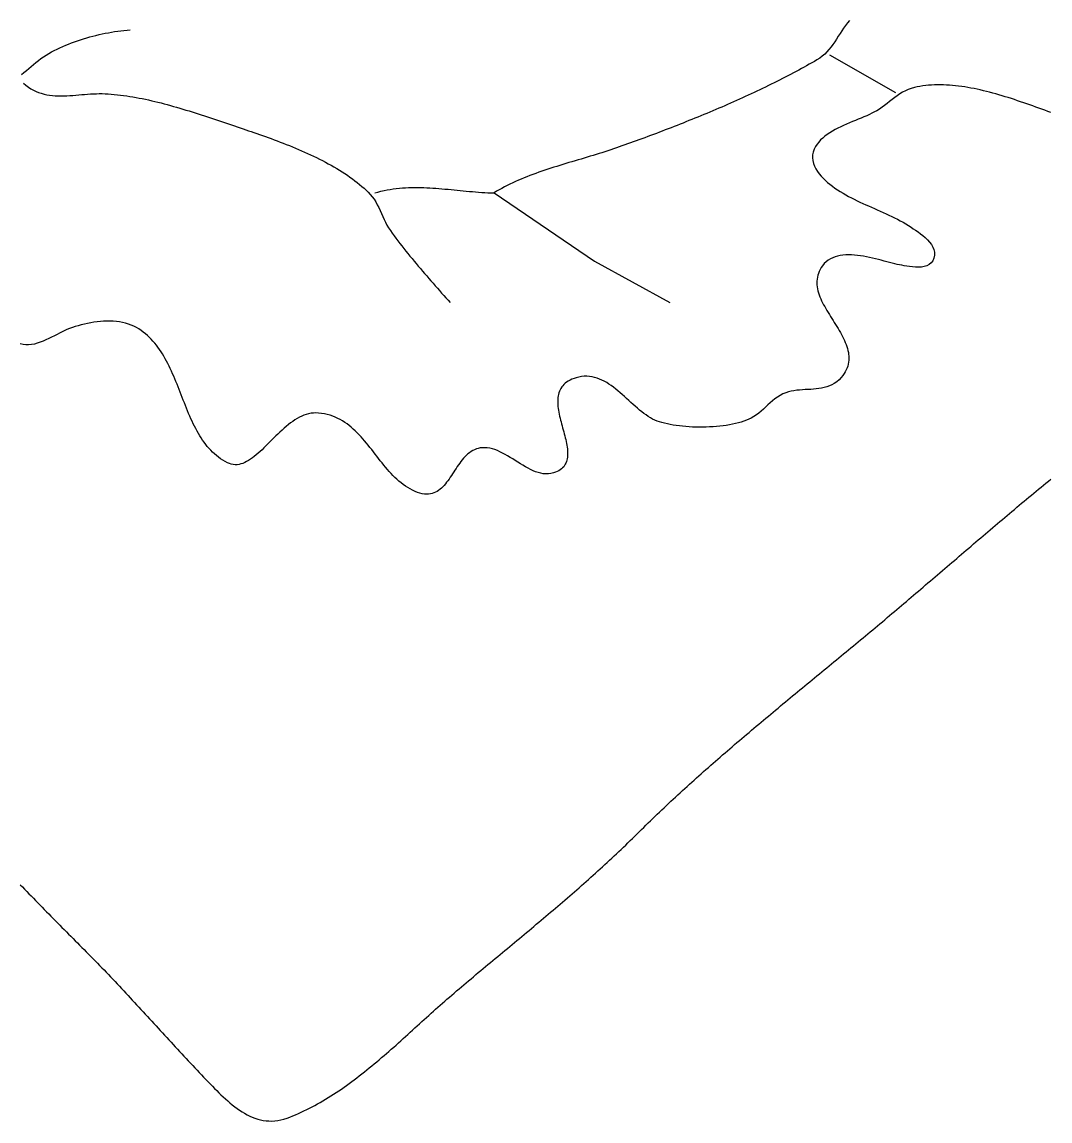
# Model space of a CAD drawing. Header units: millimetres. Extents: x 39 to 1263, y 30 to 1523.
# Drawn here: x 455 to 782.8, y 30.2 to 380.6 of the extents above; entities that cross this region are included whole.
import ezdxf

# ---------------------------------------------------------------- set-up
doc = ezdxf.new("R2010")
doc.units = ezdxf.units.MM
doc.layers.add('0_0_0', color=3, linetype='Continuous')

msp = doc.modelspace()

# ---------------------------------------------------------------- linework, layer by layer
at = {"layer": '0_0_0'}
for points in [[(718.86, 381.08), (718.21, 380.3), (717.59, 379.49), (716.99, 378.65), (716.42, 377.79), (715.85, 376.93), (715.29, 376.06), (714.72, 375.19), (714.15, 374.33), (713.57, 373.49), (712.96, 372.67), (712.32, 371.87), (711.65, 371.11), (710.94, 370.39), (710.18, 369.72), (709.36, 369.1), (708.49, 368.54), (707.68, 368.07), (706.86, 367.6), (706.03, 367.13), (705.2, 366.67), (704.36, 366.2), (703.52, 365.74), (702.67, 365.28), (701.81, 364.82), (700.95, 364.36), (700.09, 363.91), (699.21, 363.45), (698.34, 363), (697.46, 362.55), (696.57, 362.1), (695.68, 361.65), (694.79, 361.2), (693.89, 360.76), (692.98, 360.32), (692.08, 359.88), (691.17, 359.44), (690.25, 359), (689.33, 358.57), (688.41, 358.13), (687.49, 357.7), (686.56, 357.27), (685.63, 356.85), (684.7, 356.42), (683.77, 356), (682.83, 355.58), (681.89, 355.16), (680.95, 354.74), (680.01, 354.33), (679.06, 353.92), (678.12, 353.51), (677.17, 353.1), (676.23, 352.69), (675.28, 352.29), (674.33, 351.89), (673.38, 351.49), (672.43, 351.1), (671.48, 350.7), (670.53, 350.31), (669.58, 349.92), (668.63, 349.54), (667.68, 349.16), (666.73, 348.77), (665.78, 348.4), (664.83, 348.02), (663.88, 347.65), (662.94, 347.28), (661.99, 346.91), (661.05, 346.54), (660.11, 346.18), (659.17, 345.82), (658.23, 345.47), (657.3, 345.11), (656.37, 344.76), (655.44, 344.41), (654.51, 344.07), (653.58, 343.72), (652.66, 343.38), (651.74, 343.05), (650.83, 342.71), (649.92, 342.38), (649.01, 342.06), (648.11, 341.73), (647.21, 341.41), (646.31, 341.09), (645.42, 340.78), (644.53, 340.47), (643.63, 340.15), (642.72, 339.84), (641.8, 339.54), (640.87, 339.24), (639.94, 338.94), (639, 338.65), (638.06, 338.36), (637.11, 338.07), (636.16, 337.78), (635.2, 337.5), (634.24, 337.21), (633.28, 336.92), (632.31, 336.64), (631.35, 336.35), (630.38, 336.06), (629.41, 335.77), (628.44, 335.48), (627.47, 335.19), (626.5, 334.89), (625.53, 334.59), (624.57, 334.28), (623.6, 333.97), (622.64, 333.66), (621.68, 333.34), (620.73, 333.01), (619.78, 332.68), (618.83, 332.34), (617.89, 331.99), (616.96, 331.64), (616.03, 331.28), (615.11, 330.91), (614.19, 330.53), (613.28, 330.14), (612.38, 329.74), (611.49, 329.33), (610.61, 328.9), (609.74, 328.47), (608.87, 328.03), (608.02, 327.57), (607.18, 327.1), (606.35, 326.62), (605.53, 326.12), (637.53, 304.32), (661.53, 291.12)], [(454.85, 363.86), (455.64, 364.47), (456.42, 365.11), (457.19, 365.76), (457.95, 366.43), (458.71, 367.09), (459.48, 367.74), (460.26, 368.38), (461.05, 368.98), (461.86, 369.55), (462.7, 370.08), (463.56, 370.57), (464.44, 371.05), (465.33, 371.52), (466.22, 371.96), (467.13, 372.39), (468.05, 372.81), (468.97, 373.21), (469.91, 373.59), (470.85, 373.96), (471.8, 374.32), (472.76, 374.65), (473.72, 374.98), (474.69, 375.28), (475.67, 375.58), (476.65, 375.85), (477.63, 376.12), (478.61, 376.36), (479.6, 376.6), (480.6, 376.82), (481.59, 377.02), (482.58, 377.21), (483.58, 377.38), (484.57, 377.54), (485.57, 377.68), (486.56, 377.82), (487.55, 377.93), (488.54, 378.03), (489.53, 378.12)], [(712.53, 370.12), (733.53, 358.12)], [(455.53, 361.12), (456.29, 360.46), (457.07, 359.87), (457.87, 359.35), (458.68, 358.89), (459.51, 358.49), (460.35, 358.15), (461.2, 357.87), (462.07, 357.63), (462.95, 357.44), (463.84, 357.29), (464.74, 357.19), (465.64, 357.11), (466.56, 357.07), (467.48, 357.06), (468.41, 357.07), (469.34, 357.1), (470.28, 357.15), (471.22, 357.22), (472.17, 357.29), (473.11, 357.37), (474.06, 357.45), (475, 357.53), (475.95, 357.6), (476.89, 357.67), (477.83, 357.72), (478.76, 357.76), (479.69, 357.78), (480.61, 357.78), (481.53, 357.75), (482.51, 357.69), (483.49, 357.62), (484.47, 357.53), (485.46, 357.43), (486.45, 357.32), (487.43, 357.19), (488.42, 357.05), (489.41, 356.9), (490.41, 356.74), (491.4, 356.56), (492.4, 356.38), (493.39, 356.18), (494.39, 355.97), (495.38, 355.76), (496.38, 355.53), (497.37, 355.3), (498.37, 355.05), (499.37, 354.8), (500.36, 354.54), (501.35, 354.28), (502.35, 354), (503.34, 353.72), (504.33, 353.44), (505.32, 353.15), (506.31, 352.85), (507.3, 352.55), (508.29, 352.25), (509.27, 351.94), (510.25, 351.63), (511.23, 351.31), (512.21, 351), (513.18, 350.68), (514.15, 350.35), (515.12, 350.03), (516.09, 349.71), (517.05, 349.39), (518.01, 349.06), (518.96, 348.74), (519.91, 348.42), (520.86, 348.1), (521.8, 347.78), (522.74, 347.46), (523.68, 347.15), (524.61, 346.84), (525.53, 346.53), (526.38, 346.25), (527.23, 345.96), (528.11, 345.67), (528.99, 345.37), (529.89, 345.06), (530.79, 344.75), (531.71, 344.43), (532.64, 344.1), (533.57, 343.76), (534.52, 343.42), (535.47, 343.07), (536.42, 342.71), (537.38, 342.35), (538.34, 341.98), (539.31, 341.6), (540.28, 341.21), (541.25, 340.81), (542.22, 340.41), (543.19, 340), (544.16, 339.58), (545.13, 339.15), (546.09, 338.72), (547.05, 338.28), (548.01, 337.82), (548.96, 337.36), (549.9, 336.9), (550.84, 336.42), (551.76, 335.93), (552.68, 335.44), (553.59, 334.94), (554.49, 334.43), (555.37, 333.91), (556.25, 333.38), (557.1, 332.84), (557.95, 332.29), (558.78, 331.74), (559.59, 331.17), (560.39, 330.6), (561.17, 330.01), (561.92, 329.42), (562.66, 328.82), (563.38, 328.21), (564.08, 327.59), (564.75, 326.95), (565.4, 326.31), (566.03, 325.66), (566.69, 324.9), (567.28, 324.09), (567.81, 323.24), (568.31, 322.35), (568.77, 321.44), (569.21, 320.51), (569.63, 319.56), (570.06, 318.62), (570.48, 317.68), (570.93, 316.75), (571.4, 315.84), (571.91, 314.96), (572.47, 314.12), (573.06, 313.29), (573.66, 312.46), (574.27, 311.64), (574.89, 310.82), (575.51, 310), (576.14, 309.19), (576.78, 308.38), (577.42, 307.57), (578.07, 306.77), (578.72, 305.97), (579.38, 305.17), (580.04, 304.37), (580.7, 303.58), (581.37, 302.78), (582.04, 301.99), (582.72, 301.21), (583.39, 300.42), (584.07, 299.64), (584.75, 298.85), (585.43, 298.07), (586.11, 297.3), (586.79, 296.52), (587.47, 295.74), (588.15, 294.97), (588.83, 294.2), (589.51, 293.43), (590.19, 292.66), (590.86, 291.89), (591.53, 291.12)], [(783, 351.76), (782.07, 352.11), (781.12, 352.45), (780.17, 352.8), (779.22, 353.14), (778.26, 353.49), (777.3, 353.84), (776.33, 354.18), (775.36, 354.52), (774.39, 354.86), (773.41, 355.19), (772.43, 355.53), (771.44, 355.85), (770.46, 356.17), (769.47, 356.49), (768.48, 356.8), (767.49, 357.1), (766.5, 357.39), (765.51, 357.67), (764.51, 357.95), (763.52, 358.21), (762.53, 358.47), (761.53, 358.71), (760.54, 358.94), (759.55, 359.16), (758.56, 359.36), (757.57, 359.56), (756.59, 359.73), (755.6, 359.9), (754.62, 360.04), (753.65, 360.17), (752.67, 360.29), (751.7, 360.38), (750.73, 360.46), (749.77, 360.52), (748.81, 360.56), (747.86, 360.57), (746.91, 360.57), (745.96, 360.55), (745.02, 360.5), (744.09, 360.43), (743.17, 360.34), (742.25, 360.23), (741.33, 360.08), (740.43, 359.92), (739.53, 359.73), (738.53, 359.45), (737.58, 359.1), (736.66, 358.68), (735.78, 358.2), (734.92, 357.67), (734.09, 357.11), (733.27, 356.52), (732.46, 355.9), (731.66, 355.28), (730.86, 354.65), (730.05, 354.04), (729.23, 353.44), (728.39, 352.87), (727.53, 352.33), (726.79, 351.92), (726.01, 351.51), (725.2, 351.12), (724.35, 350.74), (723.47, 350.36), (722.57, 349.98), (721.65, 349.61), (720.72, 349.23), (719.78, 348.85), (718.84, 348.46), (717.9, 348.06), (716.97, 347.64), (716.05, 347.22), (715.14, 346.77), (714.26, 346.31), (713.4, 345.83), (712.57, 345.32), (711.77, 344.78), (711.02, 344.22), (710.31, 343.62), (709.65, 342.99), (709.04, 342.33), (708.5, 341.62), (708.02, 340.87), (707.6, 340.08), (707.26, 339.15), (707.08, 338.23), (707.05, 337.31), (707.16, 336.4), (707.39, 335.51), (707.72, 334.64), (708.15, 333.8), (708.66, 332.98), (709.23, 332.19), (709.86, 331.44), (710.52, 330.73), (711.2, 330.06), (711.89, 329.45), (712.57, 328.88), (713.39, 328.25), (714.22, 327.65), (715.07, 327.08), (715.92, 326.53), (716.79, 326), (717.67, 325.5), (718.55, 325.01), (719.45, 324.54), (720.35, 324.08), (721.26, 323.64), (722.18, 323.2), (723.1, 322.78), (724.02, 322.36), (724.95, 321.95), (725.87, 321.54), (726.8, 321.14), (727.73, 320.73), (728.66, 320.32), (729.59, 319.91), (730.51, 319.49), (731.43, 319.06), (732.34, 318.63), (733.25, 318.18), (734.15, 317.72), (735.05, 317.24), (735.93, 316.75), (736.81, 316.24), (737.67, 315.71), (738.53, 315.15), (739.2, 314.71), (739.93, 314.22), (740.7, 313.69), (741.48, 313.11), (742.27, 312.5), (743.03, 311.85), (743.75, 311.15), (744.4, 310.43), (744.97, 309.66), (745.43, 308.86), (745.76, 308.03), (745.95, 307.17), (745.97, 306.27), (745.79, 305.35), (745.43, 304.47), (744.92, 303.78), (744.28, 303.25), (743.54, 302.86), (742.71, 302.61), (741.82, 302.46), (740.88, 302.41), (739.92, 302.43), (738.96, 302.51), (738.02, 302.63), (737.12, 302.77), (736.29, 302.91), (735.53, 303.04), (734.83, 303.17), (734.09, 303.33), (733.31, 303.51), (732.5, 303.7), (731.66, 303.92), (730.79, 304.15), (729.9, 304.38), (728.99, 304.62), (728.07, 304.85), (727.12, 305.09), (726.17, 305.31), (725.21, 305.53), (724.25, 305.73), (723.29, 305.91), (722.32, 306.06), (721.37, 306.19), (720.42, 306.28), (719.48, 306.34), (718.56, 306.37), (717.65, 306.34), (716.77, 306.28), (715.91, 306.16), (715.08, 305.98), (714.27, 305.75), (713.51, 305.45), (712.77, 305.09), (712.08, 304.66), (711.43, 304.15), (710.83, 303.56), (710.28, 302.89), (709.86, 302.29), (709.5, 301.68), (709.2, 301.07), (708.95, 300.46), (708.76, 299.85), (708.61, 299.24), (708.52, 298.62), (708.46, 298), (708.45, 297.38), (708.49, 296.76), (708.56, 296.14), (708.67, 295.51), (708.81, 294.89), (708.98, 294.26), (709.19, 293.63), (709.42, 293), (709.68, 292.37), (709.97, 291.74), (710.27, 291.11), (710.6, 290.48), (710.94, 289.85), (711.29, 289.21), (711.66, 288.58), (712.04, 287.94), (712.43, 287.31), (712.82, 286.67), (713.22, 286.03), (713.62, 285.4), (714.02, 284.76), (714.42, 284.13), (714.81, 283.49), (715.2, 282.85), (715.57, 282.22), (715.94, 281.58), (716.29, 280.95), (716.63, 280.32), (716.95, 279.68), (717.24, 279.05), (717.52, 278.42), (717.77, 277.79), (718, 277.16), (718.19, 276.53), (718.36, 275.9), (718.49, 275.27), (718.59, 274.65), (718.65, 274.02), (718.67, 273.4), (718.65, 272.78), (718.58, 272.16), (718.47, 271.54), (718.31, 270.92), (718.1, 270.31), (717.84, 269.7), (717.52, 269.08), (717.14, 268.48), (716.71, 267.87), (716.21, 267.26), (715.51, 266.53), (714.78, 265.9), (714.02, 265.36), (713.25, 264.92), (712.45, 264.55), (711.64, 264.25), (710.81, 264.02), (709.97, 263.84), (709.11, 263.7), (708.25, 263.6), (707.37, 263.53), (706.49, 263.47), (705.6, 263.43), (704.71, 263.39), (703.82, 263.33), (702.93, 263.27), (702.04, 263.18), (701.15, 263.05), (700.27, 262.89), (699.4, 262.67), (698.53, 262.39), (697.6, 262.01), (696.72, 261.55), (695.89, 261.02), (695.09, 260.45), (694.33, 259.84), (693.59, 259.19), (692.87, 258.53), (692.15, 257.86), (691.43, 257.2), (690.7, 256.55), (689.94, 255.92), (689.17, 255.33), (688.35, 254.78), (687.49, 254.29), (686.77, 253.95), (686.01, 253.63), (685.19, 253.32), (684.34, 253.05), (683.45, 252.79), (682.53, 252.56), (681.57, 252.35), (680.58, 252.16), (679.57, 251.99), (678.54, 251.85), (677.49, 251.72), (676.43, 251.62), (675.35, 251.54), (674.26, 251.48), (673.17, 251.44), (672.08, 251.41), (670.98, 251.41), (669.89, 251.43), (668.81, 251.47), (667.73, 251.53), (666.67, 251.61), (665.63, 251.7), (664.61, 251.82), (663.61, 251.95), (662.64, 252.1), (661.69, 252.27), (660.78, 252.46), (659.91, 252.66), (659.07, 252.89), (658.28, 253.13), (657.53, 253.38), (656.81, 253.68), (656.09, 254.02), (655.38, 254.41), (654.68, 254.84), (653.98, 255.31), (653.29, 255.81), (652.6, 256.34), (651.91, 256.89), (651.22, 257.47), (650.54, 258.07), (649.86, 258.68), (649.18, 259.3), (648.49, 259.92), (647.81, 260.55), (647.12, 261.17), (646.43, 261.79), (645.74, 262.4), (645.04, 263), (644.33, 263.57), (643.62, 264.13), (642.9, 264.66), (642.17, 265.16), (641.44, 265.62), (640.69, 266.05), (639.94, 266.43), (639.17, 266.77), (638.39, 267.06), (637.6, 267.3), (636.79, 267.48), (635.97, 267.6), (635.14, 267.65), (634.29, 267.63), (633.42, 267.54), (632.53, 267.37), (631.75, 267.17), (631.03, 266.94), (630.36, 266.69), (629.75, 266.4), (629.19, 266.1), (628.68, 265.77), (628.22, 265.42), (627.8, 265.04), (627.43, 264.65), (627.11, 264.23), (626.82, 263.8), (626.58, 263.34), (626.37, 262.87), (626.2, 262.38), (626.06, 261.88), (625.96, 261.36), (625.88, 260.83), (625.84, 260.29), (625.82, 259.73), (625.83, 259.16), (625.86, 258.59), (625.91, 258), (625.98, 257.4), (626.07, 256.8), (626.18, 256.19), (626.3, 255.57), (626.43, 254.95), (626.58, 254.33), (626.73, 253.7), (626.89, 253.07), (627.06, 252.44), (627.23, 251.8), (627.4, 251.17), (627.57, 250.54), (627.74, 249.91), (627.91, 249.29), (628.07, 248.67), (628.23, 248.05), (628.37, 247.44), (628.51, 246.83), (628.63, 246.24), (628.74, 245.65), (628.83, 245.07), (628.9, 244.5), (628.95, 243.94), (628.99, 243.4), (629, 242.86), (628.98, 242.34), (628.94, 241.84), (628.86, 241.35), (628.76, 240.88), (628.63, 240.42), (628.46, 239.99), (628.25, 239.57), (628.01, 239.17), (627.73, 238.8), (627.4, 238.44), (627.03, 238.11), (626.62, 237.8), (626.16, 237.51), (625.66, 237.26), (625.1, 237.02), (624.49, 236.82), (623.67, 236.62), (622.86, 236.52), (622.04, 236.51), (621.23, 236.58), (620.42, 236.73), (619.6, 236.94), (618.79, 237.21), (617.98, 237.54), (617.17, 237.91), (616.36, 238.33), (615.55, 238.78), (614.74, 239.25), (613.93, 239.75), (613.11, 240.26), (612.3, 240.77), (611.49, 241.28), (610.68, 241.79), (609.87, 242.28), (609.06, 242.74), (608.24, 243.18), (607.43, 243.59), (606.62, 243.95), (605.8, 244.26), (604.99, 244.52), (604.17, 244.71), (603.35, 244.84), (602.54, 244.88), (601.83, 244.86), (601.15, 244.78), (600.51, 244.64), (599.89, 244.46), (599.31, 244.23), (598.75, 243.95), (598.21, 243.63), (597.69, 243.28), (597.2, 242.88), (596.73, 242.46), (596.27, 242.01), (595.83, 241.53), (595.4, 241.03), (594.99, 240.51), (594.59, 239.97), (594.19, 239.42), (593.81, 238.86), (593.43, 238.29), (593.06, 237.71), (592.68, 237.14), (592.31, 236.56), (591.94, 236), (591.57, 235.43), (591.19, 234.88), (590.81, 234.35), (590.42, 233.83), (590.03, 233.33), (589.62, 232.86), (589.2, 232.41), (588.77, 231.99), (588.32, 231.6), (587.85, 231.25), (587.37, 230.93), (586.87, 230.66), (586.34, 230.43), (585.79, 230.26), (585.22, 230.13), (584.62, 230.05), (583.99, 230.03), (583.33, 230.08), (582.64, 230.18), (581.92, 230.36), (581.16, 230.6), (580.37, 230.91), (579.53, 231.3), (578.76, 231.71), (578.01, 232.15), (577.28, 232.63), (576.57, 233.13), (575.88, 233.66), (575.22, 234.21), (574.56, 234.79), (573.93, 235.39), (573.31, 236), (572.7, 236.64), (572.11, 237.29), (571.52, 237.95), (570.95, 238.63), (570.38, 239.32), (569.82, 240.01), (569.26, 240.71), (568.71, 241.42), (568.16, 242.13), (567.61, 242.84), (567.07, 243.55), (566.52, 244.26), (565.97, 244.97), (565.41, 245.67), (564.85, 246.36), (564.28, 247.04), (563.71, 247.71), (563.12, 248.37), (562.53, 249.01), (561.92, 249.64), (561.3, 250.24), (560.67, 250.83), (560.02, 251.4), (559.35, 251.94), (558.67, 252.45), (557.96, 252.94), (557.24, 253.4), (556.49, 253.83), (555.71, 254.22), (554.92, 254.59), (554.09, 254.91), (553.24, 255.2), (552.36, 255.44), (551.45, 255.65), (550.51, 255.81), (549.53, 255.92), (548.74, 255.96), (547.96, 255.93), (547.19, 255.84), (546.42, 255.69), (545.67, 255.49), (544.93, 255.23), (544.2, 254.92), (543.47, 254.56), (542.76, 254.17), (542.05, 253.73), (541.35, 253.26), (540.65, 252.75), (539.97, 252.22), (539.29, 251.66), (538.62, 251.08), (537.95, 250.48), (537.29, 249.87), (536.64, 249.24), (535.99, 248.61), (535.34, 247.97), (534.7, 247.33), (534.07, 246.69), (533.43, 246.06), (532.81, 245.43), (532.18, 244.82), (531.56, 244.22), (530.94, 243.65), (530.33, 243.09), (529.71, 242.56), (529.1, 242.06), (528.49, 241.6), (527.88, 241.17), (527.27, 240.78), (526.66, 240.43), (526.05, 240.13), (525.44, 239.88), (524.84, 239.68), (524.23, 239.54), (523.62, 239.46), (523, 239.44), (522.39, 239.49), (521.77, 239.62), (521.16, 239.81), (520.54, 240.08), (519.78, 240.48), (519.05, 240.91), (518.35, 241.37), (517.68, 241.86), (517.03, 242.37), (516.4, 242.9), (515.8, 243.46), (515.22, 244.05), (514.66, 244.65), (514.12, 245.28), (513.6, 245.93), (513.1, 246.6), (512.62, 247.28), (512.15, 247.98), (511.7, 248.7), (511.26, 249.44), (510.83, 250.19), (510.42, 250.95), (510.02, 251.73), (509.63, 252.52), (509.25, 253.32), (508.88, 254.12), (508.52, 254.94), (508.17, 255.77), (507.82, 256.6), (507.48, 257.44), (507.14, 258.28), (506.8, 259.13), (506.47, 259.98), (506.14, 260.84), (505.81, 261.69), (505.47, 262.55), (505.14, 263.4), (504.81, 264.25), (504.47, 265.1), (504.13, 265.95), (503.78, 266.79), (503.43, 267.63), (503.07, 268.46), (502.7, 269.28), (502.32, 270.1), (501.94, 270.9), (501.54, 271.7), (501.13, 272.48), (500.71, 273.25), (500.28, 274.01), (499.83, 274.76), (499.37, 275.49), (498.89, 276.2), (498.39, 276.9), (497.88, 277.58), (497.34, 278.24), (496.79, 278.88), (496.21, 279.5), (495.62, 280.1), (495, 280.68), (494.36, 281.23), (493.69, 281.76), (493, 282.26), (492.28, 282.73), (491.53, 283.18), (490.71, 283.61), (489.85, 283.99), (488.96, 284.31), (488.04, 284.58), (487.09, 284.8), (486.13, 284.97), (485.14, 285.1), (484.14, 285.18), (483.12, 285.22), (482.09, 285.23), (481.06, 285.19), (480.03, 285.12), (478.99, 285.01), (477.96, 284.87), (476.93, 284.7), (475.92, 284.51), (474.92, 284.29), (473.93, 284.04), (472.96, 283.77), (472.02, 283.48), (471.1, 283.17), (470.21, 282.85), (469.35, 282.51), (468.53, 282.16), (467.79, 281.82), (467.01, 281.43), (466.2, 281.01), (465.35, 280.57), (464.48, 280.12), (463.59, 279.68), (462.68, 279.25), (461.76, 278.85), (460.83, 278.48), (459.9, 278.17), (458.97, 277.91), (458.05, 277.73), (457.13, 277.64), (456.24, 277.64), (455.36, 277.75), (454.5, 277.98)], [(567.53, 326.12), (568.51, 326.4), (569.49, 326.65), (570.47, 326.87), (571.45, 327.07), (572.43, 327.24), (573.4, 327.39), (574.38, 327.51), (575.35, 327.62), (576.32, 327.7), (577.29, 327.77), (578.26, 327.82), (579.23, 327.85), (580.2, 327.86), (581.17, 327.86), (582.14, 327.85), (583.11, 327.82), (584.08, 327.78), (585.04, 327.73), (586.01, 327.67), (586.98, 327.61), (587.95, 327.53), (588.92, 327.45), (589.89, 327.36), (590.86, 327.27), (591.83, 327.18), (592.8, 327.08), (593.77, 326.98), (594.74, 326.89), (595.72, 326.79), (596.69, 326.69), (597.67, 326.6), (598.64, 326.52), (599.62, 326.44), (600.6, 326.36), (601.59, 326.29), (602.57, 326.23), (603.55, 326.19), (604.54, 326.15), (605.53, 326.12)], [(454.46, 105.52), (455.16, 104.8), (455.86, 104.08), (456.56, 103.37), (457.25, 102.65), (457.95, 101.93), (458.65, 101.22), (459.35, 100.5), (460.05, 99.78), (460.75, 99.07), (461.45, 98.35), (462.15, 97.64), (462.86, 96.92), (463.56, 96.21), (464.26, 95.49), (464.96, 94.78), (465.66, 94.07), (466.37, 93.36), (467.07, 92.64), (467.77, 91.93), (468.48, 91.22), (469.18, 90.51), (469.89, 89.8), (470.59, 89.09), (471.3, 88.38), (472, 87.67), (472.71, 86.96), (473.41, 86.25), (474.12, 85.54), (474.82, 84.83), (475.53, 84.12), (476.25, 83.4), (476.96, 82.68), (477.67, 81.96), (478.38, 81.24), (479.08, 80.52), (479.79, 79.79), (480.49, 79.06), (481.2, 78.33), (481.9, 77.6), (482.6, 76.87), (483.29, 76.13), (483.99, 75.4), (484.69, 74.66), (485.38, 73.93), (486.07, 73.19), (486.77, 72.45), (487.46, 71.71), (488.15, 70.96), (488.84, 70.22), (489.53, 69.48), (490.21, 68.74), (490.9, 67.99), (491.59, 67.25), (492.28, 66.5), (492.96, 65.75), (493.65, 65.01), (494.33, 64.26), (495.02, 63.51), (495.7, 62.76), (496.39, 62.02), (497.07, 61.27), (497.76, 60.52), (498.44, 59.77), (499.12, 59.03), (499.81, 58.28), (500.49, 57.53), (501.18, 56.78), (501.87, 56.04), (502.55, 55.29), (503.24, 54.54), (503.92, 53.8), (504.61, 53.05), (505.3, 52.31), (505.99, 51.57), (506.68, 50.83), (507.37, 50.08), (508.06, 49.34), (508.75, 48.6), (509.45, 47.86), (510.14, 47.13), (510.84, 46.39), (511.53, 45.66), (512.23, 44.92), (512.93, 44.19), (513.63, 43.46), (514.33, 42.73), (515.04, 42), (515.74, 41.27), (516.45, 40.55), (517.12, 39.87), (517.79, 39.2), (518.48, 38.53), (519.18, 37.86), (519.89, 37.2), (520.61, 36.56), (521.34, 35.93), (522.09, 35.32), (522.84, 34.73), (523.61, 34.16), (524.39, 33.62), (525.18, 33.11), (525.98, 32.63), (526.8, 32.18), (527.63, 31.77), (528.46, 31.4), (529.32, 31.08), (530.18, 30.79), (531.06, 30.56), (531.95, 30.38), (532.85, 30.25), (533.76, 30.18), (534.69, 30.17), (535.63, 30.22), (536.59, 30.34), (537.56, 30.53), (538.54, 30.78), (539.53, 31.11), (540.44, 31.45), (541.34, 31.81), (542.24, 32.18), (543.14, 32.56), (544.03, 32.96), (544.92, 33.38), (545.8, 33.8), (546.67, 34.24), (547.55, 34.69), (548.42, 35.15), (549.28, 35.63), (550.14, 36.12), (551, 36.61), (551.85, 37.12), (552.7, 37.64), (553.54, 38.17), (554.38, 38.71), (555.22, 39.26), (556.05, 39.81), (556.88, 40.38), (557.71, 40.96), (558.53, 41.54), (559.35, 42.13), (560.16, 42.73), (560.97, 43.33), (561.78, 43.95), (562.58, 44.57), (563.39, 45.19), (564.18, 45.82), (564.98, 46.46), (565.77, 47.1), (566.56, 47.75), (567.35, 48.4), (568.13, 49.05), (568.91, 49.71), (569.69, 50.38), (570.46, 51.04), (571.23, 51.71), (572, 52.38), (572.77, 53.06), (573.53, 53.73), (574.29, 54.41), (575.05, 55.09), (575.81, 55.76), (576.56, 56.44), (577.32, 57.12), (578.07, 57.8), (578.81, 58.48), (579.56, 59.16), (580.3, 59.84), (581.04, 60.51), (581.78, 61.19), (582.52, 61.86), (583.26, 62.53), (583.99, 63.19), (584.73, 63.86), (585.46, 64.52), (586.19, 65.17), (586.91, 65.82), (587.64, 66.47), (588.36, 67.11), (589.09, 67.75), (589.81, 68.38), (590.53, 69.01), (591.3, 69.67), (592.06, 70.33), (592.83, 70.99), (593.6, 71.64), (594.37, 72.3), (595.13, 72.95), (595.9, 73.6), (596.67, 74.26), (597.44, 74.91), (598.21, 75.56), (598.98, 76.2), (599.75, 76.85), (600.52, 77.5), (601.29, 78.14), (602.06, 78.79), (602.83, 79.43), (603.6, 80.08), (604.37, 80.72), (605.14, 81.36), (605.92, 82), (606.69, 82.64), (607.46, 83.28), (608.23, 83.92), (609, 84.57), (609.77, 85.21), (610.54, 85.84), (611.31, 86.48), (612.08, 87.12), (612.85, 87.76), (613.62, 88.4), (614.39, 89.04), (615.16, 89.68), (615.92, 90.32), (616.69, 90.96), (617.46, 91.6), (618.23, 92.25), (618.99, 92.89), (619.76, 93.53), (620.53, 94.17), (621.29, 94.82), (622.06, 95.46), (622.82, 96.1), (623.58, 96.75), (624.35, 97.4), (625.11, 98.04), (625.87, 98.69), (626.63, 99.34), (627.39, 99.99), (628.15, 100.64), (628.91, 101.29), (629.66, 101.95), (630.42, 102.6), (631.17, 103.26), (631.93, 103.92), (632.68, 104.58), (633.43, 105.24), (634.18, 105.9), (634.94, 106.56), (635.68, 107.23), (636.43, 107.9), (637.18, 108.57), (637.92, 109.24), (638.67, 109.91), (639.41, 110.59), (640.15, 111.26), (640.89, 111.94), (641.63, 112.63), (642.37, 113.31), (643.11, 113.99), (643.84, 114.68), (644.58, 115.37), (645.31, 116.07), (646.04, 116.76), (646.77, 117.46), (647.5, 118.16), (648.22, 118.86), (648.95, 119.57), (649.67, 120.28), (650.39, 120.99), (651.11, 121.7), (651.82, 122.41), (652.53, 123.11), (653.25, 123.81), (653.96, 124.52), (654.68, 125.21), (655.4, 125.91), (656.12, 126.61), (656.84, 127.3), (657.56, 128), (658.29, 128.69), (659.01, 129.38), (659.74, 130.07), (660.47, 130.75), (661.2, 131.44), (661.94, 132.13), (662.67, 132.81), (663.41, 133.49), (664.15, 134.17), (664.89, 134.85), (665.63, 135.53), (666.37, 136.21), (667.11, 136.89), (667.86, 137.56), (668.6, 138.23), (669.35, 138.91), (670.1, 139.58), (670.85, 140.25), (671.6, 140.92), (672.35, 141.59), (673.1, 142.26), (673.86, 142.92), (674.61, 143.59), (675.37, 144.25), (676.13, 144.92), (676.89, 145.58), (677.64, 146.24), (678.41, 146.9), (679.17, 147.56), (679.93, 148.22), (680.69, 148.88), (681.45, 149.53), (682.22, 150.19), (682.98, 150.84), (683.75, 151.5), (684.52, 152.15), (685.28, 152.81), (686.05, 153.46), (686.82, 154.11), (687.59, 154.76), (688.36, 155.41), (689.13, 156.06), (689.9, 156.71), (690.67, 157.36), (691.44, 158), (692.22, 158.65), (692.99, 159.3), (693.76, 159.94), (694.54, 160.59), (695.31, 161.23), (696.08, 161.87), (696.86, 162.52), (697.63, 163.16), (698.41, 163.8), (699.18, 164.44), (699.96, 165.08), (700.73, 165.72), (701.51, 166.36), (702.28, 167), (703.06, 167.64), (703.83, 168.28), (704.61, 168.92), (705.38, 169.56), (706.16, 170.2), (706.93, 170.84), (707.71, 171.47), (708.48, 172.11), (709.26, 172.75), (710.03, 173.38), (710.81, 174.02), (711.58, 174.66), (712.36, 175.29), (713.13, 175.93), (713.9, 176.56), (714.67, 177.2), (715.45, 177.84), (716.22, 178.47), (716.99, 179.11), (717.76, 179.74), (718.53, 180.38), (719.31, 181.01), (720.08, 181.65), (720.85, 182.29), (721.63, 182.94), (722.4, 183.58), (723.17, 184.22), (723.94, 184.86), (724.71, 185.51), (725.48, 186.15), (726.25, 186.8), (727.02, 187.44), (727.79, 188.09), (728.56, 188.73), (729.33, 189.38), (730.1, 190.03), (730.86, 190.68), (731.63, 191.33), (732.4, 191.98), (733.16, 192.62), (733.93, 193.27), (734.7, 193.92), (735.46, 194.58), (736.23, 195.23), (736.99, 195.88), (737.76, 196.53), (738.52, 197.18), (739.29, 197.83), (740.05, 198.48), (740.82, 199.14), (741.58, 199.79), (742.35, 200.44), (743.11, 201.1), (743.87, 201.75), (744.64, 202.4), (745.4, 203.06), (746.17, 203.71), (746.93, 204.36), (747.69, 205.02), (748.46, 205.67), (749.22, 206.33), (749.99, 206.98), (750.75, 207.63), (751.51, 208.29), (752.28, 208.94), (753.04, 209.59), (753.8, 210.25), (754.57, 210.9), (755.33, 211.55), (756.1, 212.21), (756.86, 212.86), (757.63, 213.51), (758.39, 214.17), (759.16, 214.82), (759.92, 215.47), (760.69, 216.12), (761.45, 216.77), (762.22, 217.43), (762.98, 218.08), (763.75, 218.73), (764.52, 219.38), (765.28, 220.03), (766.05, 220.68), (766.82, 221.33), (767.59, 221.98), (768.35, 222.62), (769.12, 223.27), (769.89, 223.92), (770.66, 224.57), (771.43, 225.21), (772.2, 225.86), (772.97, 226.5), (773.74, 227.15), (774.51, 227.79), (775.29, 228.43), (776.06, 229.08), (776.83, 229.72), (777.61, 230.36), (778.38, 231), (779.15, 231.64), (779.93, 232.28), (780.71, 232.92), (781.48, 233.56), (782.26, 234.19), (783.04, 234.83)]]:
    msp.add_lwpolyline(points, dxfattribs=at)

doc.saveas('drawing.dxf')
